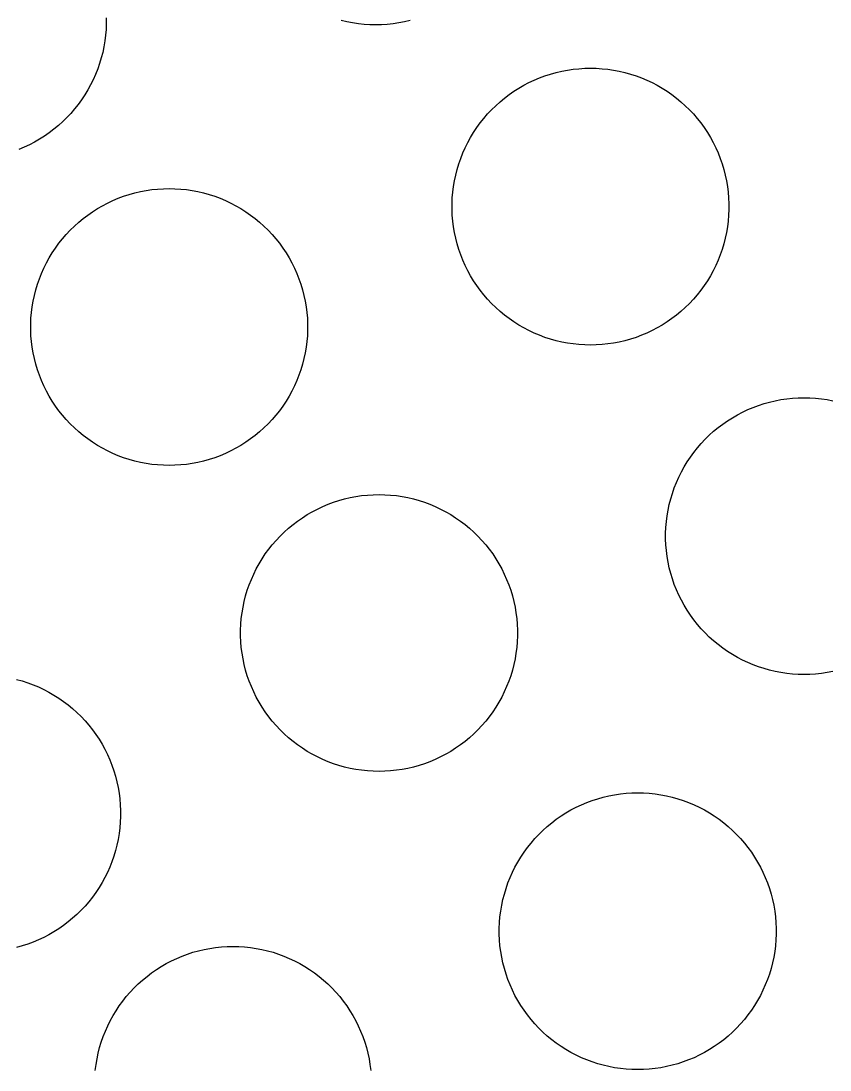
# Model space of a CAD drawing. Header units: metres. Extents: x -102 to 102, y -50 to 50.
# Drawn here: x -64.1 to -54.75, y 18.54 to 30.67 of the extents above; entities that cross this region are included whole.
import ezdxf

# ---------------------------------------------------------------- set-up
doc = ezdxf.new("R2010")
doc.units = ezdxf.units.M

msp = doc.modelspace()

# ---------------------------------------------------------------- linework, layer by layer
for p, q in [((-63.1131, 30.7031), (-63.1131, 30.6361)), ((-63.1159, 30.5692), (-63.1215, 30.5024)), ((-63.1131, 30.6361), (-63.1159, 30.5692)), ((-60.3323, 30.6568), (-60.3976, 30.6721)), ((-60.2665, 30.6442), (-60.3323, 30.6568)), ((-60.2002, 30.6344), (-60.2665, 30.6442)), ((-60.1335, 30.6274), (-60.2002, 30.6344)), ((-60.0667, 30.6232), (-60.1335, 30.6274)), ((-59.9997, 30.6218), (-60.0667, 30.6232)), ((-59.9327, 30.6232), (-59.9997, 30.6218)), ((-59.8658, 30.6274), (-59.9327, 30.6232)), ((-59.7991, 30.6344), (-59.8658, 30.6274)), ((-59.7328, 30.6442), (-59.7991, 30.6344)), ((-59.667, 30.6568), (-59.7328, 30.6442)), ((-59.6018, 30.6721), (-59.667, 30.6568)), ((-63.1299, 30.4359), (-63.1411, 30.3698)), ((-63.1215, 30.5024), (-63.1299, 30.4359)), ((-63.1411, 30.3698), (-63.155, 30.3043)), ((-63.1717, 30.2393), (-63.191, 30.1752)), ((-63.155, 30.3043), (-63.1717, 30.2393)), ((-63.2131, 30.1119), (-63.2377, 30.0496)), ((-63.191, 30.1752), (-63.2131, 30.1119)), ((-57.916, 30.0708), (-57.8508, 30.0861)), ((-57.8508, 30.0861), (-57.7849, 30.0987)), ((-57.7849, 30.0987), (-57.7186, 30.1085)), ((-57.7186, 30.1085), (-57.652, 30.1155)), ((-57.652, 30.1155), (-57.5851, 30.1197)), ((-57.5851, 30.1197), (-57.5181, 30.1211)), ((-57.5181, 30.1211), (-57.4511, 30.1197)), ((-57.4511, 30.1197), (-57.3842, 30.1155)), ((-57.3842, 30.1155), (-57.3176, 30.1085)), ((-57.3176, 30.1085), (-57.2513, 30.0987)), ((-57.2513, 30.0987), (-57.1855, 30.0861)), ((-57.1855, 30.0861), (-57.1202, 30.0708)), ((-63.265, 29.9884), (-63.2948, 29.9283)), ((-63.2377, 30.0496), (-63.265, 29.9884)), ((-58.2889, 29.9232), (-58.2295, 29.9542)), ((-58.2295, 29.9542), (-58.1689, 29.9828)), ((-58.1689, 29.9828), (-58.1071, 30.0087)), ((-58.1071, 30.0087), (-58.0443, 30.0321)), ((-58.0443, 30.0321), (-57.9806, 30.0528)), ((-57.9806, 30.0528), (-57.916, 30.0708)), ((-57.1202, 30.0708), (-57.0556, 30.0528)), ((-57.0556, 30.0528), (-56.9919, 30.0321)), ((-56.9919, 30.0321), (-56.9291, 30.0087)), ((-56.9291, 30.0087), (-56.8673, 29.9828)), ((-56.8673, 29.9828), (-56.8067, 29.9542)), ((-56.8067, 29.9542), (-56.7473, 29.9232)), ((-63.3271, 29.8696), (-63.3618, 29.8123)), ((-63.2948, 29.9283), (-63.3271, 29.8696)), ((-58.4586, 29.8155), (-58.4035, 29.8538)), ((-58.4035, 29.8538), (-58.347, 29.8897)), ((-58.347, 29.8897), (-58.2889, 29.9232)), ((-56.7473, 29.9232), (-56.6893, 29.8897)), ((-56.6893, 29.8897), (-56.6327, 29.8538)), ((-56.6327, 29.8538), (-56.5777, 29.8155)), ((-63.3989, 29.7565), (-63.4383, 29.7023)), ((-63.3618, 29.8123), (-63.3989, 29.7565)), ((-58.6134, 29.6874), (-58.5636, 29.7323)), ((-58.5636, 29.7323), (-58.5119, 29.775)), ((-58.5119, 29.775), (-58.4586, 29.8155)), ((-56.5777, 29.8155), (-56.5243, 29.775)), ((-56.5243, 29.775), (-56.4726, 29.7323)), ((-56.4726, 29.7323), (-56.4228, 29.6874)), ((-63.5237, 29.599), (-63.5696, 29.5502)), ((-63.4799, 29.6497), (-63.5237, 29.599)), ((-63.4383, 29.7023), (-63.4799, 29.6497)), ((-58.7509, 29.541), (-58.7071, 29.5917)), ((-58.7071, 29.5917), (-58.6613, 29.6405)), ((-58.6613, 29.6405), (-58.6134, 29.6874)), ((-56.4228, 29.6874), (-56.375, 29.6405)), ((-56.375, 29.6405), (-56.3291, 29.5917)), ((-56.3291, 29.5917), (-56.2853, 29.541)), ((-63.6174, 29.5033), (-63.6673, 29.4584)), ((-63.5696, 29.5502), (-63.6174, 29.5033)), ((-58.8319, 29.4342), (-58.7926, 29.4884)), ((-58.7926, 29.4884), (-58.7509, 29.541)), ((-56.2853, 29.541), (-56.2437, 29.4884)), ((-56.2437, 29.4884), (-56.2043, 29.4342)), ((-63.7723, 29.3752), (-63.8273, 29.3369)), ((-63.7189, 29.4157), (-63.7723, 29.3752)), ((-63.6673, 29.4584), (-63.7189, 29.4157)), ((-58.9037, 29.3211), (-58.869, 29.3784)), ((-58.869, 29.3784), (-58.8319, 29.4342)), ((-56.2043, 29.4342), (-56.1672, 29.3784)), ((-56.1672, 29.3784), (-56.1325, 29.3211)), ((-64.0013, 29.2365), (-64.062, 29.2079)), ((-63.9419, 29.2675), (-64.0013, 29.2365)), ((-63.8839, 29.301), (-63.9419, 29.2675)), ((-63.8273, 29.3369), (-63.8839, 29.301)), ((-58.9658, 29.2023), (-58.936, 29.2624)), ((-58.936, 29.2624), (-58.9037, 29.3211)), ((-56.1325, 29.3211), (-56.1002, 29.2624)), ((-56.1002, 29.2624), (-56.0704, 29.2023)), ((-64.062, 29.2079), (-64.1237, 29.182)), ((-59.0178, 29.0788), (-58.9931, 29.1411)), ((-58.9931, 29.1411), (-58.9658, 29.2023)), ((-56.0704, 29.2023), (-56.0431, 29.1411)), ((-56.0431, 29.1411), (-56.0184, 29.0788)), ((-59.0592, 28.9514), (-59.0398, 29.0155)), ((-59.0398, 29.0155), (-59.0178, 29.0788)), ((-56.0184, 29.0788), (-55.9964, 29.0155)), ((-55.9964, 29.0155), (-55.9771, 28.9514)), ((-59.0898, 28.8209), (-59.0758, 28.8864)), ((-59.0758, 28.8864), (-59.0592, 28.9514)), ((-55.9771, 28.9514), (-55.9604, 28.8864)), ((-55.9604, 28.8864), (-55.9464, 28.8209)), ((-59.1093, 28.6883), (-59.1009, 28.7548)), ((-59.1009, 28.7548), (-59.0898, 28.8209)), ((-55.9464, 28.8209), (-55.9353, 28.7548)), ((-55.9353, 28.7548), (-55.9269, 28.6883)), ((-63.0377, 28.5912), (-62.9759, 28.6172)), ((-62.9759, 28.6172), (-62.9131, 28.6406)), ((-62.9131, 28.6406), (-62.8494, 28.6613)), ((-62.8494, 28.6613), (-62.7848, 28.6793)), ((-62.7848, 28.6793), (-62.7196, 28.6946)), ((-62.7196, 28.6946), (-62.6537, 28.7072)), ((-62.6537, 28.7072), (-62.5874, 28.717)), ((-62.5874, 28.717), (-62.5208, 28.724)), ((-62.5208, 28.724), (-62.4539, 28.7282)), ((-62.4539, 28.7282), (-62.3869, 28.7296)), ((-62.3869, 28.7296), (-62.3199, 28.7282)), ((-62.3199, 28.7282), (-62.253, 28.724)), ((-62.253, 28.724), (-62.1864, 28.717)), ((-62.1864, 28.717), (-62.1201, 28.7072)), ((-62.1201, 28.7072), (-62.0542, 28.6946)), ((-62.0542, 28.6946), (-61.989, 28.6793)), ((-61.989, 28.6793), (-61.9245, 28.6613)), ((-61.9245, 28.6613), (-61.8607, 28.6406)), ((-61.8607, 28.6406), (-61.7979, 28.6172)), ((-61.7979, 28.6172), (-61.7361, 28.5912)), ((-59.1178, 28.5546), (-59.1149, 28.6216)), ((-59.1149, 28.6216), (-59.1093, 28.6883)), ((-55.9269, 28.6883), (-55.9213, 28.6216)), ((-55.9213, 28.6216), (-55.9185, 28.5546)), ((-63.2723, 28.4622), (-63.2158, 28.4982)), ((-63.2158, 28.4982), (-63.1577, 28.5317)), ((-63.1577, 28.5317), (-63.0983, 28.5627)), ((-63.0983, 28.5627), (-63.0377, 28.5912)), ((-61.7361, 28.5912), (-61.6755, 28.5627)), ((-61.6755, 28.5627), (-61.6161, 28.5317)), ((-61.6161, 28.5317), (-61.5581, 28.4982)), ((-61.5581, 28.4982), (-61.5015, 28.4622)), ((-59.1178, 28.4876), (-59.1178, 28.5546)), ((-55.9185, 28.5546), (-55.9185, 28.4876)), ((-63.4324, 28.3408), (-63.3808, 28.3835)), ((-63.3808, 28.3835), (-63.3274, 28.424)), ((-63.3274, 28.424), (-63.2723, 28.4622)), ((-61.5015, 28.4622), (-61.4465, 28.424)), ((-61.4465, 28.424), (-61.3931, 28.3835)), ((-61.3931, 28.3835), (-61.3414, 28.3408)), ((-59.1149, 28.4206), (-59.1178, 28.4876)), ((-59.1093, 28.3538), (-59.1149, 28.4206)), ((-55.9213, 28.4206), (-55.9269, 28.3538)), ((-55.9185, 28.4876), (-55.9213, 28.4206)), ((-63.5301, 28.249), (-63.4822, 28.2959)), ((-63.4822, 28.2959), (-63.4324, 28.3408)), ((-61.3414, 28.3408), (-61.2916, 28.2959)), ((-61.2916, 28.2959), (-61.2438, 28.249)), ((-59.1009, 28.2874), (-59.1093, 28.3538)), ((-59.0898, 28.2213), (-59.1009, 28.2874)), ((-55.9353, 28.2874), (-55.9464, 28.2213)), ((-55.9269, 28.3538), (-55.9353, 28.2874)), ((-63.6614, 28.0969), (-63.6197, 28.1495)), ((-63.6197, 28.1495), (-63.5759, 28.2002)), ((-63.5759, 28.2002), (-63.5301, 28.249)), ((-61.2438, 28.249), (-61.1979, 28.2002)), ((-61.1979, 28.2002), (-61.1541, 28.1495)), ((-61.1541, 28.1495), (-61.1125, 28.0969)), ((-59.0758, 28.1557), (-59.0898, 28.2213)), ((-59.0592, 28.0908), (-59.0758, 28.1557)), ((-55.9604, 28.1557), (-55.9771, 28.0908)), ((-55.9464, 28.2213), (-55.9604, 28.1557)), ((-63.7378, 27.9869), (-63.7007, 28.0427)), ((-63.7007, 28.0427), (-63.6614, 28.0969)), ((-61.1125, 28.0969), (-61.0731, 28.0427)), ((-61.0731, 28.0427), (-61.036, 27.9869)), ((-59.0398, 28.0267), (-59.0592, 28.0908)), ((-59.0178, 27.9634), (-59.0398, 28.0267)), ((-55.9964, 28.0267), (-56.0184, 27.9634)), ((-55.9771, 28.0908), (-55.9964, 28.0267)), ((-63.8048, 27.8708), (-63.7726, 27.9296)), ((-63.7726, 27.9296), (-63.7378, 27.9869)), ((-61.036, 27.9869), (-61.0013, 27.9296)), ((-61.0013, 27.9296), (-60.969, 27.8708)), ((-58.9931, 27.9011), (-59.0178, 27.9634)), ((-58.9658, 27.8398), (-58.9931, 27.9011)), ((-56.0431, 27.9011), (-56.0704, 27.8398)), ((-56.0184, 27.9634), (-56.0431, 27.9011)), ((-63.8619, 27.7496), (-63.8346, 27.8108)), ((-63.8346, 27.8108), (-63.8048, 27.8708)), ((-60.969, 27.8708), (-60.9392, 27.8108)), ((-60.9392, 27.8108), (-60.9119, 27.7496)), ((-58.936, 27.7798), (-58.9658, 27.8398)), ((-58.9037, 27.7211), (-58.936, 27.7798)), ((-56.1002, 27.7798), (-56.1325, 27.7211)), ((-56.0704, 27.8398), (-56.1002, 27.7798)), ((-63.9086, 27.624), (-63.8866, 27.6873)), ((-63.8866, 27.6873), (-63.8619, 27.7496)), ((-60.9119, 27.7496), (-60.8873, 27.6873)), ((-60.8873, 27.6873), (-60.8652, 27.624)), ((-58.869, 27.6638), (-58.9037, 27.7211)), ((-58.8319, 27.6079), (-58.869, 27.6638)), ((-56.1672, 27.6638), (-56.2043, 27.6079)), ((-56.1325, 27.7211), (-56.1672, 27.6638)), ((-63.9446, 27.4949), (-63.928, 27.5598)), ((-63.928, 27.5598), (-63.9086, 27.624)), ((-60.8652, 27.624), (-60.8459, 27.5598)), ((-60.8459, 27.5598), (-60.8292, 27.4949)), ((-58.7926, 27.5537), (-58.8319, 27.6079)), ((-58.7509, 27.5012), (-58.7926, 27.5537)), ((-56.2437, 27.5537), (-56.2853, 27.5012)), ((-56.2043, 27.6079), (-56.2437, 27.5537)), ((-63.9697, 27.3633), (-63.9586, 27.4294)), ((-63.9586, 27.4294), (-63.9446, 27.4949)), ((-60.8292, 27.4949), (-60.8152, 27.4294)), ((-60.8152, 27.4294), (-60.8041, 27.3633)), ((-58.7071, 27.4505), (-58.7509, 27.5012)), ((-58.6613, 27.4016), (-58.7071, 27.4505)), ((-56.3291, 27.4505), (-56.375, 27.4016)), ((-56.2853, 27.5012), (-56.3291, 27.4505)), ((-63.9837, 27.23), (-63.9781, 27.2968)), ((-63.9781, 27.2968), (-63.9697, 27.3633)), ((-60.8041, 27.3633), (-60.7957, 27.2968)), ((-60.7957, 27.2968), (-60.7901, 27.23)), ((-58.6134, 27.3547), (-58.6613, 27.4016)), ((-58.5636, 27.3099), (-58.6134, 27.3547)), ((-58.5119, 27.2672), (-58.5636, 27.3099)), ((-56.4726, 27.3099), (-56.5243, 27.2672)), ((-56.4228, 27.3547), (-56.4726, 27.3099)), ((-56.375, 27.4016), (-56.4228, 27.3547)), ((-63.9866, 27.1631), (-63.9837, 27.23)), ((-63.9866, 27.0961), (-63.9866, 27.1631)), ((-60.7901, 27.23), (-60.7873, 27.1631)), ((-60.7873, 27.1631), (-60.7873, 27.0961)), ((-58.4586, 27.2267), (-58.5119, 27.2672)), ((-58.4035, 27.1884), (-58.4586, 27.2267)), ((-58.347, 27.1525), (-58.4035, 27.1884)), ((-56.6327, 27.1884), (-56.6893, 27.1525)), ((-56.5777, 27.2267), (-56.6327, 27.1884)), ((-56.5243, 27.2672), (-56.5777, 27.2267)), ((-63.9837, 27.0291), (-63.9866, 27.0961)), ((-60.7873, 27.0961), (-60.7901, 27.0291)), ((-58.2889, 27.119), (-58.347, 27.1525)), ((-58.2295, 27.088), (-58.2889, 27.119)), ((-58.1689, 27.0594), (-58.2295, 27.088)), ((-58.1071, 27.0334), (-58.1689, 27.0594)), ((-56.8673, 27.0594), (-56.9291, 27.0334)), ((-56.8067, 27.088), (-56.8673, 27.0594)), ((-56.7473, 27.119), (-56.8067, 27.088)), ((-56.6893, 27.1525), (-56.7473, 27.119)), ((-63.9781, 26.9623), (-63.9837, 27.0291)), ((-63.9697, 26.8958), (-63.9781, 26.9623)), ((-60.7957, 26.9623), (-60.8041, 26.8958)), ((-60.7901, 27.0291), (-60.7957, 26.9623)), ((-58.0443, 27.0101), (-58.1071, 27.0334)), ((-57.9806, 26.9894), (-58.0443, 27.0101)), ((-57.916, 26.9714), (-57.9806, 26.9894)), ((-57.8508, 26.9561), (-57.916, 26.9714)), ((-57.7849, 26.9435), (-57.8508, 26.9561)), ((-57.7186, 26.9337), (-57.7849, 26.9435)), ((-57.652, 26.9267), (-57.7186, 26.9337)), ((-57.5851, 26.9225), (-57.652, 26.9267)), ((-57.5181, 26.9211), (-57.5851, 26.9225)), ((-57.4511, 26.9225), (-57.5181, 26.9211)), ((-57.3842, 26.9267), (-57.4511, 26.9225)), ((-57.3176, 26.9337), (-57.3842, 26.9267)), ((-57.2513, 26.9435), (-57.3176, 26.9337)), ((-57.1855, 26.9561), (-57.2513, 26.9435)), ((-57.1202, 26.9714), (-57.1855, 26.9561)), ((-57.0556, 26.9894), (-57.1202, 26.9714)), ((-56.9919, 27.0101), (-57.0556, 26.9894)), ((-56.9291, 27.0334), (-56.9919, 27.0101)), ((-63.9586, 26.8298), (-63.9697, 26.8958)), ((-63.9446, 26.7642), (-63.9586, 26.8298)), ((-60.8152, 26.8298), (-60.8292, 26.7642)), ((-60.8041, 26.8958), (-60.8152, 26.8298)), ((-63.928, 26.6993), (-63.9446, 26.7642)), ((-63.9086, 26.6351), (-63.928, 26.6993)), ((-60.8459, 26.6993), (-60.8652, 26.6351)), ((-60.8292, 26.7642), (-60.8459, 26.6993)), ((-63.8866, 26.5719), (-63.9086, 26.6351)), ((-63.8619, 26.5096), (-63.8866, 26.5719)), ((-60.8873, 26.5719), (-60.9119, 26.5096)), ((-60.8652, 26.6351), (-60.8873, 26.5719)), ((-63.8346, 26.4483), (-63.8619, 26.5096)), ((-63.8048, 26.3883), (-63.8346, 26.4483)), ((-60.9392, 26.4483), (-60.969, 26.3883)), ((-60.9119, 26.5096), (-60.9392, 26.4483)), ((-63.7726, 26.3296), (-63.8048, 26.3883)), ((-63.7378, 26.2723), (-63.7726, 26.3296)), ((-61.0013, 26.3296), (-61.036, 26.2723)), ((-60.969, 26.3883), (-61.0013, 26.3296)), ((-55.1169, 26.3111), (-55.0499, 26.3125)), ((-55.0499, 26.3125), (-54.9828, 26.3111)), ((-63.7007, 26.2164), (-63.7378, 26.2723)), ((-63.6614, 26.1622), (-63.7007, 26.2164)), ((-61.0731, 26.2164), (-61.1125, 26.1622)), ((-61.036, 26.2723), (-61.0731, 26.2164)), ((-55.7006, 26.1742), (-55.6388, 26.2001)), ((-55.6388, 26.2001), (-55.576, 26.2235)), ((-55.576, 26.2235), (-55.5123, 26.2442)), ((-55.5123, 26.2442), (-55.4478, 26.2622)), ((-55.4478, 26.2622), (-55.3825, 26.2775)), ((-55.3825, 26.2775), (-55.3167, 26.2901)), ((-55.3167, 26.2901), (-55.2504, 26.2999)), ((-55.2504, 26.2999), (-55.1837, 26.3069)), ((-55.1837, 26.3069), (-55.1169, 26.3111)), ((-54.9828, 26.3111), (-54.916, 26.3069)), ((-54.916, 26.3069), (-54.8493, 26.2999)), ((-54.8493, 26.2999), (-54.783, 26.2901)), ((-54.783, 26.2901), (-54.7172, 26.2775)), ((-63.6197, 26.1097), (-63.6614, 26.1622)), ((-63.5759, 26.059), (-63.6197, 26.1097)), ((-61.1541, 26.1097), (-61.1979, 26.059)), ((-61.1125, 26.1622), (-61.1541, 26.1097)), ((-55.9353, 26.0452), (-55.8787, 26.0811)), ((-55.8787, 26.0811), (-55.8206, 26.1146)), ((-55.8206, 26.1146), (-55.7613, 26.1456)), ((-55.7613, 26.1456), (-55.7006, 26.1742)), ((-63.5301, 26.0101), (-63.5759, 26.059)), ((-63.4822, 25.9632), (-63.5301, 26.0101)), ((-63.4324, 25.9184), (-63.4822, 25.9632)), ((-61.2916, 25.9632), (-61.3414, 25.9184)), ((-61.2438, 26.0101), (-61.2916, 25.9632)), ((-61.1979, 26.059), (-61.2438, 26.0101)), ((-56.0953, 25.9237), (-56.0437, 25.9664)), ((-56.0437, 25.9664), (-55.9903, 26.0069)), ((-55.9903, 26.0069), (-55.9353, 26.0452)), ((-63.3808, 25.8757), (-63.4324, 25.9184)), ((-63.3274, 25.8351), (-63.3808, 25.8757)), ((-63.2723, 25.7969), (-63.3274, 25.8351)), ((-61.4465, 25.8351), (-61.5015, 25.7969)), ((-61.3931, 25.8757), (-61.4465, 25.8351)), ((-61.3414, 25.9184), (-61.3931, 25.8757)), ((-56.2389, 25.7831), (-56.193, 25.832)), ((-56.193, 25.832), (-56.1451, 25.8789)), ((-56.1451, 25.8789), (-56.0953, 25.9237)), ((-63.2158, 25.761), (-63.2723, 25.7969)), ((-63.1577, 25.7275), (-63.2158, 25.761)), ((-63.0983, 25.6964), (-63.1577, 25.7275)), ((-61.6161, 25.7275), (-61.6755, 25.6964)), ((-61.5581, 25.761), (-61.6161, 25.7275)), ((-61.5015, 25.7969), (-61.5581, 25.761)), ((-56.3243, 25.6799), (-56.2827, 25.7324)), ((-56.2827, 25.7324), (-56.2389, 25.7831)), ((-63.0377, 25.6679), (-63.0983, 25.6964)), ((-62.9759, 25.6419), (-63.0377, 25.6679)), ((-62.9131, 25.6186), (-62.9759, 25.6419)), ((-62.8494, 25.5979), (-62.9131, 25.6186)), ((-62.7848, 25.5798), (-62.8494, 25.5979)), ((-61.9245, 25.5979), (-61.989, 25.5798)), ((-61.8607, 25.6186), (-61.9245, 25.5979)), ((-61.7979, 25.6419), (-61.8607, 25.6186)), ((-61.7361, 25.6679), (-61.7979, 25.6419)), ((-61.6755, 25.6964), (-61.7361, 25.6679)), ((-56.4008, 25.5698), (-56.3637, 25.6257)), ((-56.3637, 25.6257), (-56.3243, 25.6799)), ((-62.7196, 25.5645), (-62.7848, 25.5798)), ((-62.6537, 25.552), (-62.7196, 25.5645)), ((-62.5874, 25.5422), (-62.6537, 25.552)), ((-62.5208, 25.5352), (-62.5874, 25.5422)), ((-62.4539, 25.531), (-62.5208, 25.5352)), ((-62.3869, 25.5296), (-62.4539, 25.531)), ((-62.3199, 25.531), (-62.3869, 25.5296)), ((-62.253, 25.5352), (-62.3199, 25.531)), ((-62.1864, 25.5422), (-62.253, 25.5352)), ((-62.1201, 25.552), (-62.1864, 25.5422)), ((-62.0542, 25.5645), (-62.1201, 25.552)), ((-61.989, 25.5798), (-62.0542, 25.5645)), ((-56.4678, 25.4538), (-56.4355, 25.5125)), ((-56.4355, 25.5125), (-56.4008, 25.5698)), ((-56.5248, 25.3325), (-56.4976, 25.3938)), ((-56.4976, 25.3938), (-56.4678, 25.4538)), ((-56.5715, 25.2069), (-56.5495, 25.2702)), ((-56.5495, 25.2702), (-56.5248, 25.3325)), ((-60.551, 25.0804), (-60.4882, 25.1037)), ((-60.4882, 25.1037), (-60.4245, 25.1244)), ((-60.4245, 25.1244), (-60.3599, 25.1424)), ((-60.3599, 25.1424), (-60.2947, 25.1577)), ((-60.2947, 25.1577), (-60.2288, 25.1703)), ((-60.2288, 25.1703), (-60.1625, 25.1801)), ((-60.1625, 25.1801), (-60.0959, 25.1871)), ((-60.0959, 25.1871), (-60.029, 25.1913)), ((-60.029, 25.1913), (-59.962, 25.1927)), ((-59.962, 25.1927), (-59.895, 25.1913)), ((-59.895, 25.1913), (-59.8281, 25.1871)), ((-59.8281, 25.1871), (-59.7615, 25.1801)), ((-59.7615, 25.1801), (-59.6952, 25.1703)), ((-59.6952, 25.1703), (-59.6293, 25.1577)), ((-59.6293, 25.1577), (-59.5641, 25.1424)), ((-59.5641, 25.1424), (-59.4996, 25.1244)), ((-59.4996, 25.1244), (-59.4358, 25.1037)), ((-59.4358, 25.1037), (-59.373, 25.0804)), ((-56.6076, 25.0779), (-56.5909, 25.1428)), ((-56.5909, 25.1428), (-56.5715, 25.2069)), ((-60.7908, 24.9613), (-60.7328, 24.9948)), ((-60.7328, 24.9948), (-60.6734, 25.0258)), ((-60.6734, 25.0258), (-60.6128, 25.0544)), ((-60.6128, 25.0544), (-60.551, 25.0804)), ((-59.373, 25.0804), (-59.3112, 25.0544)), ((-59.3112, 25.0544), (-59.2506, 25.0258)), ((-59.2506, 25.0258), (-59.1912, 24.9948)), ((-59.1912, 24.9948), (-59.1332, 24.9613)), ((-56.6327, 24.9462), (-56.6215, 25.0123)), ((-56.6215, 25.0123), (-56.6076, 25.0779)), ((-60.9558, 24.8466), (-60.9025, 24.8871)), ((-60.9025, 24.8871), (-60.8474, 24.9254)), ((-60.8474, 24.9254), (-60.7908, 24.9613)), ((-59.1332, 24.9613), (-59.0766, 24.9254)), ((-59.0766, 24.9254), (-59.0215, 24.8871)), ((-59.0215, 24.8871), (-58.9682, 24.8466)), ((-56.6467, 24.813), (-56.6411, 24.8797)), ((-56.6411, 24.8797), (-56.6327, 24.9462)), ((-61.1052, 24.7122), (-61.0573, 24.7591)), ((-61.0573, 24.7591), (-61.0075, 24.8039)), ((-61.0075, 24.8039), (-60.9558, 24.8466)), ((-58.9682, 24.8466), (-58.9165, 24.8039)), ((-58.9165, 24.8039), (-58.8667, 24.7591)), ((-58.8667, 24.7591), (-58.8188, 24.7122)), ((-56.6495, 24.746), (-56.6467, 24.813)), ((-56.6495, 24.679), (-56.6495, 24.746)), ((-61.1948, 24.6126), (-61.151, 24.6633)), ((-61.151, 24.6633), (-61.1052, 24.7122)), ((-58.8188, 24.7122), (-58.773, 24.6633)), ((-58.773, 24.6633), (-58.7292, 24.6126)), ((-56.6467, 24.612), (-56.6495, 24.679)), ((-61.3129, 24.45), (-61.2758, 24.5059)), ((-61.2758, 24.5059), (-61.2365, 24.5601)), ((-61.2365, 24.5601), (-61.1948, 24.6126)), ((-58.7292, 24.6126), (-58.6876, 24.5601)), ((-58.6876, 24.5601), (-58.6482, 24.5059)), ((-58.6482, 24.5059), (-58.6111, 24.45)), ((-56.6411, 24.5453), (-56.6467, 24.612)), ((-56.6327, 24.4788), (-56.6411, 24.5453)), ((-61.3799, 24.334), (-61.3476, 24.3927)), ((-61.3476, 24.3927), (-61.3129, 24.45)), ((-58.6111, 24.45), (-58.5764, 24.3927)), ((-58.5764, 24.3927), (-58.5441, 24.334)), ((-56.6215, 24.4127), (-56.6327, 24.4788)), ((-56.6076, 24.3472), (-56.6215, 24.4127)), ((-61.437, 24.2127), (-61.4097, 24.274)), ((-61.4097, 24.274), (-61.3799, 24.334)), ((-58.5441, 24.334), (-58.5143, 24.274)), ((-58.5143, 24.274), (-58.487, 24.2127)), ((-56.5909, 24.2822), (-56.6076, 24.3472)), ((-56.5715, 24.2181), (-56.5909, 24.2822)), ((-61.4837, 24.0871), (-61.4617, 24.1504)), ((-61.4617, 24.1504), (-61.437, 24.2127)), ((-58.487, 24.2127), (-58.4624, 24.1504)), ((-58.4624, 24.1504), (-58.4403, 24.0871)), ((-56.5495, 24.1548), (-56.5715, 24.2181)), ((-56.5248, 24.0925), (-56.5495, 24.1548)), ((-61.5197, 23.9581), (-61.5031, 24.023)), ((-61.5031, 24.023), (-61.4837, 24.0871)), ((-58.4403, 24.0871), (-58.4209, 24.023)), ((-58.4209, 24.023), (-58.4043, 23.9581)), ((-56.4976, 24.0313), (-56.5248, 24.0925)), ((-56.4678, 23.9712), (-56.4976, 24.0313)), ((-61.5448, 23.8264), (-61.5337, 23.8925)), ((-61.5337, 23.8925), (-61.5197, 23.9581)), ((-58.4043, 23.9581), (-58.3904, 23.8925)), ((-58.3904, 23.8925), (-58.3792, 23.8264)), ((-56.4355, 23.9125), (-56.4678, 23.9712)), ((-56.4008, 23.8552), (-56.4355, 23.9125)), ((-61.5532, 23.7599), (-61.5448, 23.8264)), ((-58.3792, 23.8264), (-58.3708, 23.7599)), ((-56.3637, 23.7994), (-56.4008, 23.8552)), ((-56.3243, 23.7451), (-56.3637, 23.7994)), ((-61.5617, 23.6262), (-61.5589, 23.6932)), ((-61.5589, 23.6932), (-61.5532, 23.7599)), ((-58.3708, 23.7599), (-58.3652, 23.6932)), ((-58.3652, 23.6932), (-58.3624, 23.6262)), ((-56.2827, 23.6926), (-56.3243, 23.7451)), ((-56.2389, 23.6419), (-56.2827, 23.6926)), ((-61.5617, 23.5592), (-61.5617, 23.6262)), ((-61.5589, 23.4922), (-61.5617, 23.5592)), ((-58.3624, 23.5592), (-58.3652, 23.4922)), ((-58.3624, 23.6262), (-58.3624, 23.5592)), ((-56.193, 23.593), (-56.2389, 23.6419)), ((-56.1451, 23.5462), (-56.193, 23.593)), ((-56.0953, 23.5013), (-56.1451, 23.5462)), ((-61.5532, 23.4255), (-61.5589, 23.4922)), ((-61.5448, 23.359), (-61.5532, 23.4255)), ((-58.3708, 23.4255), (-58.3792, 23.359)), ((-58.3652, 23.4922), (-58.3708, 23.4255)), ((-56.0437, 23.4586), (-56.0953, 23.5013)), ((-55.9903, 23.4181), (-56.0437, 23.4586)), ((-55.9353, 23.3798), (-55.9903, 23.4181)), ((-61.5337, 23.2929), (-61.5448, 23.359)), ((-61.5197, 23.2274), (-61.5337, 23.2929)), ((-58.3904, 23.2929), (-58.4043, 23.2274)), ((-58.3792, 23.359), (-58.3904, 23.2929)), ((-55.8787, 23.3439), (-55.9353, 23.3798)), ((-55.8206, 23.3104), (-55.8787, 23.3439)), ((-55.7613, 23.2794), (-55.8206, 23.3104)), ((-61.5031, 23.1624), (-61.5197, 23.2274)), ((-61.4837, 23.0983), (-61.5031, 23.1624)), ((-58.4209, 23.1624), (-58.4403, 23.0983)), ((-58.4043, 23.2274), (-58.4209, 23.1624)), ((-55.7006, 23.2508), (-55.7613, 23.2794)), ((-55.6388, 23.2249), (-55.7006, 23.2508)), ((-55.576, 23.2015), (-55.6388, 23.2249)), ((-55.5123, 23.1808), (-55.576, 23.2015)), ((-55.4478, 23.1628), (-55.5123, 23.1808)), ((-55.3825, 23.1475), (-55.4478, 23.1628)), ((-64.1503, 23.0568), (-64.0858, 23.0387)), ((-64.0858, 23.0387), (-64.022, 23.018)), ((-61.4617, 23.035), (-61.4837, 23.0983)), ((-58.4403, 23.0983), (-58.4624, 23.035)), ((-55.3167, 23.1349), (-55.3825, 23.1475)), ((-55.2504, 23.1251), (-55.3167, 23.1349)), ((-55.1837, 23.1181), (-55.2504, 23.1251)), ((-55.1169, 23.1139), (-55.1837, 23.1181)), ((-55.0499, 23.1125), (-55.1169, 23.1139)), ((-54.9828, 23.1139), (-55.0499, 23.1125)), ((-54.916, 23.1181), (-54.9828, 23.1139)), ((-54.8493, 23.1251), (-54.916, 23.1181)), ((-54.783, 23.1349), (-54.8493, 23.1251)), ((-54.7172, 23.1475), (-54.783, 23.1349)), ((-64.022, 23.018), (-63.9592, 22.9947)), ((-63.9592, 22.9947), (-63.8974, 22.9687)), ((-63.8974, 22.9687), (-63.8368, 22.9402)), ((-63.8368, 22.9402), (-63.7774, 22.9091)), ((-61.437, 22.9727), (-61.4617, 23.035)), ((-61.4097, 22.9115), (-61.437, 22.9727)), ((-58.487, 22.9727), (-58.5143, 22.9115)), ((-58.4624, 23.035), (-58.487, 22.9727)), ((-63.7774, 22.9091), (-63.7194, 22.8756)), ((-63.7194, 22.8756), (-63.6628, 22.8397)), ((-63.6628, 22.8397), (-63.6077, 22.8015)), ((-63.6077, 22.8015), (-63.5544, 22.7609)), ((-61.3799, 22.8514), (-61.4097, 22.9115)), ((-61.3476, 22.7927), (-61.3799, 22.8514)), ((-58.5441, 22.8514), (-58.5764, 22.7927)), ((-58.5143, 22.9115), (-58.5441, 22.8514)), ((-63.5544, 22.7609), (-63.5027, 22.7182)), ((-63.5027, 22.7182), (-63.4529, 22.6734)), ((-61.3129, 22.7354), (-61.3476, 22.7927)), ((-61.2758, 22.6796), (-61.3129, 22.7354)), ((-61.2365, 22.6254), (-61.2758, 22.6796)), ((-58.6482, 22.6796), (-58.6876, 22.6254)), ((-58.6111, 22.7354), (-58.6482, 22.6796)), ((-58.5764, 22.7927), (-58.6111, 22.7354)), ((-63.4529, 22.6734), (-63.405, 22.6265)), ((-63.405, 22.6265), (-63.3592, 22.5776)), ((-63.3592, 22.5776), (-63.3154, 22.5269)), ((-61.1948, 22.5728), (-61.2365, 22.6254)), ((-61.151, 22.5221), (-61.1948, 22.5728)), ((-58.7292, 22.5728), (-58.773, 22.5221)), ((-58.6876, 22.6254), (-58.7292, 22.5728)), ((-63.3154, 22.5269), (-63.2738, 22.4744)), ((-63.2738, 22.4744), (-63.2344, 22.4202)), ((-61.1052, 22.4733), (-61.151, 22.5221)), ((-61.0573, 22.4264), (-61.1052, 22.4733)), ((-58.8188, 22.4733), (-58.8667, 22.4264)), ((-58.773, 22.5221), (-58.8188, 22.4733)), ((-63.2344, 22.4202), (-63.1973, 22.3643)), ((-63.1973, 22.3643), (-63.1626, 22.307)), ((-61.0075, 22.3815), (-61.0573, 22.4264)), ((-60.9558, 22.3388), (-61.0075, 22.3815)), ((-60.9025, 22.2983), (-60.9558, 22.3388)), ((-58.9682, 22.3388), (-59.0215, 22.2983)), ((-58.9165, 22.3815), (-58.9682, 22.3388)), ((-58.8667, 22.4264), (-58.9165, 22.3815)), ((-63.1626, 22.307), (-63.1303, 22.2483)), ((-63.1303, 22.2483), (-63.1005, 22.1883)), ((-60.8474, 22.26), (-60.9025, 22.2983)), ((-60.7908, 22.2241), (-60.8474, 22.26)), ((-60.7328, 22.1906), (-60.7908, 22.2241)), ((-60.6734, 22.1596), (-60.7328, 22.1906)), ((-59.1912, 22.1906), (-59.2506, 22.1596)), ((-59.1332, 22.2241), (-59.1912, 22.1906)), ((-59.0766, 22.26), (-59.1332, 22.2241)), ((-59.0215, 22.2983), (-59.0766, 22.26)), ((-63.1005, 22.1883), (-63.0732, 22.127)), ((-63.0732, 22.127), (-63.0486, 22.0647)), ((-60.6128, 22.131), (-60.6734, 22.1596)), ((-60.551, 22.1051), (-60.6128, 22.131)), ((-60.4882, 22.0817), (-60.551, 22.1051)), ((-60.4245, 22.061), (-60.4882, 22.0817)), ((-59.4358, 22.0817), (-59.4996, 22.061)), ((-59.373, 22.1051), (-59.4358, 22.0817)), ((-59.3112, 22.131), (-59.373, 22.1051)), ((-59.2506, 22.1596), (-59.3112, 22.131)), ((-63.0486, 22.0647), (-63.0265, 22.0014)), ((-63.0265, 22.0014), (-63.0071, 21.9373)), ((-60.3599, 22.043), (-60.4245, 22.061)), ((-60.2947, 22.0277), (-60.3599, 22.043)), ((-60.2288, 22.0151), (-60.2947, 22.0277)), ((-60.1625, 22.0053), (-60.2288, 22.0151)), ((-60.0959, 21.9983), (-60.1625, 22.0053)), ((-60.029, 21.9941), (-60.0959, 21.9983)), ((-59.962, 21.9927), (-60.029, 21.9941)), ((-59.895, 21.9941), (-59.962, 21.9927)), ((-59.8281, 21.9983), (-59.895, 21.9941)), ((-59.7615, 22.0053), (-59.8281, 21.9983)), ((-59.6952, 22.0151), (-59.7615, 22.0053)), ((-59.6293, 22.0277), (-59.6952, 22.0151)), ((-59.5641, 22.043), (-59.6293, 22.0277)), ((-59.4996, 22.061), (-59.5641, 22.043)), ((-63.0071, 21.9373), (-62.9905, 21.8724)), ((-62.9905, 21.8724), (-62.9765, 21.8068)), ((-62.9765, 21.8068), (-62.9654, 21.7408)), ((-62.9654, 21.7408), (-62.957, 21.6743)), ((-57.3705, 21.6951), (-57.3052, 21.7104)), ((-57.3052, 21.7104), (-57.2394, 21.723)), ((-57.2394, 21.723), (-57.1731, 21.7328)), ((-57.1731, 21.7328), (-57.1064, 21.7398)), ((-57.1064, 21.7398), (-57.0396, 21.744)), ((-57.0396, 21.744), (-56.9725, 21.7454)), ((-56.9725, 21.7454), (-56.9055, 21.744)), ((-56.9055, 21.744), (-56.8387, 21.7398)), ((-56.8387, 21.7398), (-56.772, 21.7328)), ((-56.772, 21.7328), (-56.7057, 21.723)), ((-56.7057, 21.723), (-56.6399, 21.7104)), ((-56.6399, 21.7104), (-56.5746, 21.6951)), ((-62.957, 21.6743), (-62.9514, 21.6075)), ((-62.9514, 21.6075), (-62.9485, 21.5405)), ((-57.684, 21.5785), (-57.6233, 21.607)), ((-57.6233, 21.607), (-57.5616, 21.633)), ((-57.5616, 21.633), (-57.4987, 21.6564)), ((-57.4987, 21.6564), (-57.435, 21.6771)), ((-57.435, 21.6771), (-57.3705, 21.6951)), ((-56.5746, 21.6951), (-56.5101, 21.6771)), ((-56.5101, 21.6771), (-56.4464, 21.6564)), ((-56.4464, 21.6564), (-56.3836, 21.633)), ((-56.3836, 21.633), (-56.3218, 21.607)), ((-56.3218, 21.607), (-56.2611, 21.5785)), ((-62.9485, 21.4735), (-62.9514, 21.4066)), ((-62.9485, 21.5405), (-62.9485, 21.4735)), ((-57.913, 21.4398), (-57.858, 21.478)), ((-57.858, 21.478), (-57.8014, 21.5139)), ((-57.8014, 21.5139), (-57.7434, 21.5475)), ((-57.7434, 21.5475), (-57.684, 21.5785)), ((-56.2611, 21.5785), (-56.2018, 21.5475)), ((-56.2018, 21.5475), (-56.1437, 21.5139)), ((-56.1437, 21.5139), (-56.0871, 21.478)), ((-56.0871, 21.478), (-56.0321, 21.4398)), ((-62.9514, 21.4066), (-62.957, 21.3398)), ((-58.0678, 21.3117), (-58.018, 21.3566)), ((-58.018, 21.3566), (-57.9664, 21.3993)), ((-57.9664, 21.3993), (-57.913, 21.4398)), ((-56.0321, 21.4398), (-55.9787, 21.3993)), ((-55.9787, 21.3993), (-55.9271, 21.3566)), ((-55.9271, 21.3566), (-55.8773, 21.3117)), ((-62.9654, 21.2733), (-62.9765, 21.2072)), ((-62.957, 21.3398), (-62.9654, 21.2733)), ((-58.1616, 21.216), (-58.1157, 21.2648)), ((-58.1157, 21.2648), (-58.0678, 21.3117)), ((-55.8773, 21.3117), (-55.8294, 21.2648)), ((-55.8294, 21.2648), (-55.7835, 21.216)), ((-62.9905, 21.1417), (-63.0071, 21.0768)), ((-62.9765, 21.2072), (-62.9905, 21.1417)), ((-58.2864, 21.0585), (-58.247, 21.1127)), ((-58.247, 21.1127), (-58.2054, 21.1653)), ((-58.2054, 21.1653), (-58.1616, 21.216)), ((-55.7835, 21.216), (-55.7397, 21.1653)), ((-55.7397, 21.1653), (-55.6981, 21.1127)), ((-55.6981, 21.1127), (-55.6587, 21.0585)), ((-63.0265, 21.0126), (-63.0486, 20.9493)), ((-63.0071, 21.0768), (-63.0265, 21.0126)), ((-58.3582, 20.9454), (-58.3235, 21.0027)), ((-58.3235, 21.0027), (-58.2864, 21.0585)), ((-55.6587, 21.0585), (-55.6216, 21.0027)), ((-55.6216, 21.0027), (-55.5869, 20.9454)), ((-63.0732, 20.887), (-63.1005, 20.8258)), ((-63.0486, 20.9493), (-63.0732, 20.887)), ((-58.4203, 20.8266), (-58.3905, 20.8866)), ((-58.3905, 20.8866), (-58.3582, 20.9454)), ((-55.5869, 20.9454), (-55.5546, 20.8866)), ((-55.5546, 20.8866), (-55.5248, 20.8266)), ((-63.1303, 20.7657), (-63.1626, 20.707)), ((-63.1005, 20.8258), (-63.1303, 20.7657)), ((-58.4722, 20.7031), (-58.4475, 20.7654)), ((-58.4475, 20.7654), (-58.4203, 20.8266)), ((-55.5248, 20.8266), (-55.4976, 20.7654)), ((-55.4976, 20.7654), (-55.4729, 20.7031)), ((-63.1973, 20.6497), (-63.2344, 20.5939)), ((-63.1626, 20.707), (-63.1973, 20.6497)), ((-58.5136, 20.5756), (-58.4942, 20.6398)), ((-58.4942, 20.6398), (-58.4722, 20.7031)), ((-55.4729, 20.7031), (-55.4509, 20.6398)), ((-55.4509, 20.6398), (-55.4315, 20.5756)), ((-63.2738, 20.5397), (-63.3154, 20.4872)), ((-63.2344, 20.5939), (-63.2738, 20.5397)), ((-58.5442, 20.4452), (-58.5303, 20.5107)), ((-58.5303, 20.5107), (-58.5136, 20.5756)), ((-55.4315, 20.5756), (-55.4148, 20.5107)), ((-55.4148, 20.5107), (-55.4009, 20.4452)), ((-63.405, 20.3876), (-63.4529, 20.3407)), ((-63.3592, 20.4364), (-63.405, 20.3876)), ((-63.3154, 20.4872), (-63.3592, 20.4364)), ((-58.5638, 20.3126), (-58.5554, 20.3791)), ((-58.5554, 20.3791), (-58.5442, 20.4452)), ((-55.4009, 20.4452), (-55.3897, 20.3791)), ((-55.3897, 20.3791), (-55.3813, 20.3126)), ((-63.5544, 20.2531), (-63.6077, 20.2126)), ((-63.5027, 20.2958), (-63.5544, 20.2531)), ((-63.4529, 20.3407), (-63.5027, 20.2958)), ((-58.5694, 20.2458), (-58.5638, 20.3126)), ((-55.3813, 20.3126), (-55.3757, 20.2458)), ((-63.7194, 20.1384), (-63.7774, 20.1049)), ((-63.6628, 20.1743), (-63.7194, 20.1384)), ((-63.6077, 20.2126), (-63.6628, 20.1743)), ((-58.5722, 20.1789), (-58.5694, 20.2458)), ((-58.5722, 20.1119), (-58.5722, 20.1789)), ((-55.3757, 20.2458), (-55.3729, 20.1789)), ((-55.3729, 20.1789), (-55.3729, 20.1119)), ((-63.9592, 20.0194), (-64.022, 19.996)), ((-63.8974, 20.0453), (-63.9592, 20.0194)), ((-63.8368, 20.0739), (-63.8974, 20.0453)), ((-63.7774, 20.1049), (-63.8368, 20.0739)), ((-58.5694, 20.0449), (-58.5722, 20.1119)), ((-58.5638, 19.9781), (-58.5694, 20.0449)), ((-55.3757, 20.0449), (-55.3813, 19.9781)), ((-55.3729, 20.1119), (-55.3757, 20.0449)), ((-64.0858, 19.9753), (-64.1503, 19.9573)), ((-64.022, 19.996), (-64.0858, 19.9753)), ((-62.1754, 19.881), (-62.1116, 19.9017)), ((-62.1116, 19.9017), (-62.0471, 19.9197)), ((-62.0471, 19.9197), (-61.9818, 19.935)), ((-61.9818, 19.935), (-61.916, 19.9476)), ((-61.916, 19.9476), (-61.8497, 19.9574)), ((-61.8497, 19.9574), (-61.7831, 19.9644)), ((-61.7831, 19.9644), (-61.7162, 19.9686)), ((-61.7162, 19.9686), (-61.6492, 19.97)), ((-61.6492, 19.97), (-61.5822, 19.9686)), ((-61.5822, 19.9686), (-61.5153, 19.9644)), ((-61.5153, 19.9644), (-61.4486, 19.9574)), ((-61.4486, 19.9574), (-61.3823, 19.9476)), ((-61.3823, 19.9476), (-61.3165, 19.935)), ((-61.3165, 19.935), (-61.2513, 19.9197)), ((-61.2513, 19.9197), (-61.1867, 19.9017)), ((-61.1867, 19.9017), (-61.123, 19.881)), ((-58.5554, 19.9116), (-58.5638, 19.9781)), ((-58.5442, 19.8456), (-58.5554, 19.9116)), ((-55.3897, 19.9116), (-55.4009, 19.8456)), ((-55.3813, 19.9781), (-55.3897, 19.9116)), ((-62.478, 19.7386), (-62.42, 19.7721)), ((-62.42, 19.7721), (-62.3606, 19.8031)), ((-62.3606, 19.8031), (-62.2999, 19.8316)), ((-62.2999, 19.8316), (-62.2382, 19.8576)), ((-62.2382, 19.8576), (-62.1754, 19.881)), ((-61.123, 19.881), (-61.0602, 19.8576)), ((-61.0602, 19.8576), (-60.9984, 19.8316)), ((-60.9984, 19.8316), (-60.9377, 19.8031)), ((-60.9377, 19.8031), (-60.8784, 19.7721)), ((-60.8784, 19.7721), (-60.8203, 19.7386)), ((-58.5303, 19.78), (-58.5442, 19.8456)), ((-58.5136, 19.7151), (-58.5303, 19.78)), ((-55.4148, 19.78), (-55.4315, 19.7151)), ((-55.4009, 19.8456), (-55.4148, 19.78)), ((-62.643, 19.6239), (-62.5896, 19.6644)), ((-62.5896, 19.6644), (-62.5346, 19.7026)), ((-62.5346, 19.7026), (-62.478, 19.7386)), ((-60.8203, 19.7386), (-60.7637, 19.7026)), ((-60.7637, 19.7026), (-60.7087, 19.6644)), ((-60.7087, 19.6644), (-60.6553, 19.6239)), ((-58.4942, 19.6509), (-58.5136, 19.7151)), ((-58.4722, 19.5876), (-58.4942, 19.6509)), ((-55.4509, 19.6509), (-55.4729, 19.5876)), ((-55.4315, 19.7151), (-55.4509, 19.6509)), ((-62.7923, 19.4894), (-62.7444, 19.5363)), ((-62.7444, 19.5363), (-62.6946, 19.5812)), ((-62.6946, 19.5812), (-62.643, 19.6239)), ((-60.6553, 19.6239), (-60.6037, 19.5812)), ((-60.6037, 19.5812), (-60.5539, 19.5363)), ((-60.5539, 19.5363), (-60.506, 19.4894)), ((-58.4475, 19.5253), (-58.4722, 19.5876)), ((-58.4203, 19.4641), (-58.4475, 19.5253)), ((-55.4976, 19.5253), (-55.5248, 19.4641)), ((-55.4729, 19.5876), (-55.4976, 19.5253)), ((-62.882, 19.3898), (-62.8382, 19.4406)), ((-62.8382, 19.4406), (-62.7923, 19.4894)), ((-60.506, 19.4894), (-60.4601, 19.4406)), ((-60.4601, 19.4406), (-60.4163, 19.3898)), ((-58.3905, 19.4041), (-58.4203, 19.4641)), ((-58.3582, 19.3454), (-58.3905, 19.4041)), ((-55.5546, 19.4041), (-55.5869, 19.3454)), ((-55.5248, 19.4641), (-55.5546, 19.4041)), ((-63.0001, 19.2273), (-62.963, 19.2831)), ((-62.963, 19.2831), (-62.9236, 19.3373)), ((-62.9236, 19.3373), (-62.882, 19.3898)), ((-60.4163, 19.3898), (-60.3747, 19.3373)), ((-60.3747, 19.3373), (-60.3353, 19.2831)), ((-60.3353, 19.2831), (-60.2982, 19.2273)), ((-58.3235, 19.288), (-58.3582, 19.3454)), ((-58.2864, 19.2322), (-58.3235, 19.288)), ((-55.6216, 19.288), (-55.6587, 19.2322)), ((-55.5869, 19.3454), (-55.6216, 19.288)), ((-63.0671, 19.1112), (-63.0348, 19.17)), ((-63.0348, 19.17), (-63.0001, 19.2273)), ((-60.2982, 19.2273), (-60.2635, 19.17)), ((-60.2635, 19.17), (-60.2312, 19.1112)), ((-58.247, 19.178), (-58.2864, 19.2322)), ((-58.2054, 19.1255), (-58.247, 19.178)), ((-55.6981, 19.178), (-55.7397, 19.1255)), ((-55.6587, 19.2322), (-55.6981, 19.178)), ((-63.1241, 18.99), (-63.0969, 19.0512)), ((-63.0969, 19.0512), (-63.0671, 19.1112)), ((-60.2312, 19.1112), (-60.2014, 19.0512)), ((-60.2014, 19.0512), (-60.1742, 18.99)), ((-58.1616, 19.0748), (-58.2054, 19.1255)), ((-58.1157, 19.0259), (-58.1616, 19.0748)), ((-55.7835, 19.0748), (-55.8294, 19.0259)), ((-55.7397, 19.1255), (-55.7835, 19.0748)), ((-63.1709, 18.8644), (-63.1488, 18.9277)), ((-63.1488, 18.9277), (-63.1241, 18.99)), ((-60.1742, 18.99), (-60.1495, 18.9277)), ((-60.1495, 18.9277), (-60.1275, 18.8644)), ((-58.0678, 18.979), (-58.1157, 19.0259)), ((-58.018, 18.9342), (-58.0678, 18.979)), ((-57.9664, 18.8915), (-58.018, 18.9342)), ((-55.9271, 18.9342), (-55.9787, 18.8915)), ((-55.8773, 18.979), (-55.9271, 18.9342)), ((-55.8294, 19.0259), (-55.8773, 18.979)), ((-63.2069, 18.7353), (-63.1902, 18.8002)), ((-63.1902, 18.8002), (-63.1709, 18.8644)), ((-60.1275, 18.8644), (-60.1081, 18.8002)), ((-60.1081, 18.8002), (-60.0914, 18.7353)), ((-57.913, 18.8509), (-57.9664, 18.8915)), ((-57.858, 18.8127), (-57.913, 18.8509)), ((-57.8014, 18.7768), (-57.858, 18.8127)), ((-56.0871, 18.8127), (-56.1437, 18.7768)), ((-56.0321, 18.8509), (-56.0871, 18.8127)), ((-55.9787, 18.8915), (-56.0321, 18.8509)), ((-63.2208, 18.6698), (-63.2069, 18.7353)), ((-60.0914, 18.7353), (-60.0775, 18.6698)), ((-57.7434, 18.7433), (-57.8014, 18.7768)), ((-57.684, 18.7122), (-57.7434, 18.7433)), ((-57.6233, 18.6837), (-57.684, 18.7122)), ((-57.5616, 18.6577), (-57.6233, 18.6837)), ((-56.3218, 18.6837), (-56.3836, 18.6577)), ((-56.2611, 18.7122), (-56.3218, 18.6837)), ((-56.2018, 18.7433), (-56.2611, 18.7122)), ((-56.1437, 18.7768), (-56.2018, 18.7433)), ((-63.2404, 18.5372), (-63.232, 18.6037)), ((-63.232, 18.6037), (-63.2208, 18.6698)), ((-60.0775, 18.6698), (-60.0663, 18.6037)), ((-60.0663, 18.6037), (-60.0579, 18.5372)), ((-57.4987, 18.6344), (-57.5616, 18.6577)), ((-57.435, 18.6137), (-57.4987, 18.6344)), ((-57.3705, 18.5956), (-57.435, 18.6137)), ((-57.3052, 18.5803), (-57.3705, 18.5956)), ((-57.2394, 18.5678), (-57.3052, 18.5803)), ((-57.1731, 18.558), (-57.2394, 18.5678)), ((-57.1064, 18.551), (-57.1731, 18.558)), ((-56.772, 18.558), (-56.8387, 18.551)), ((-56.7057, 18.5678), (-56.772, 18.558)), ((-56.6399, 18.5803), (-56.7057, 18.5678)), ((-56.5746, 18.5956), (-56.6399, 18.5803)), ((-56.5101, 18.6137), (-56.5746, 18.5956)), ((-56.4464, 18.6344), (-56.5101, 18.6137)), ((-56.3836, 18.6577), (-56.4464, 18.6344)), ((-57.0396, 18.5468), (-57.1064, 18.551)), ((-56.9725, 18.5454), (-57.0396, 18.5468)), ((-56.9055, 18.5468), (-56.9725, 18.5454)), ((-56.8387, 18.551), (-56.9055, 18.5468))]:
    msp.add_line(p, q)

doc.saveas('drawing.dxf')
